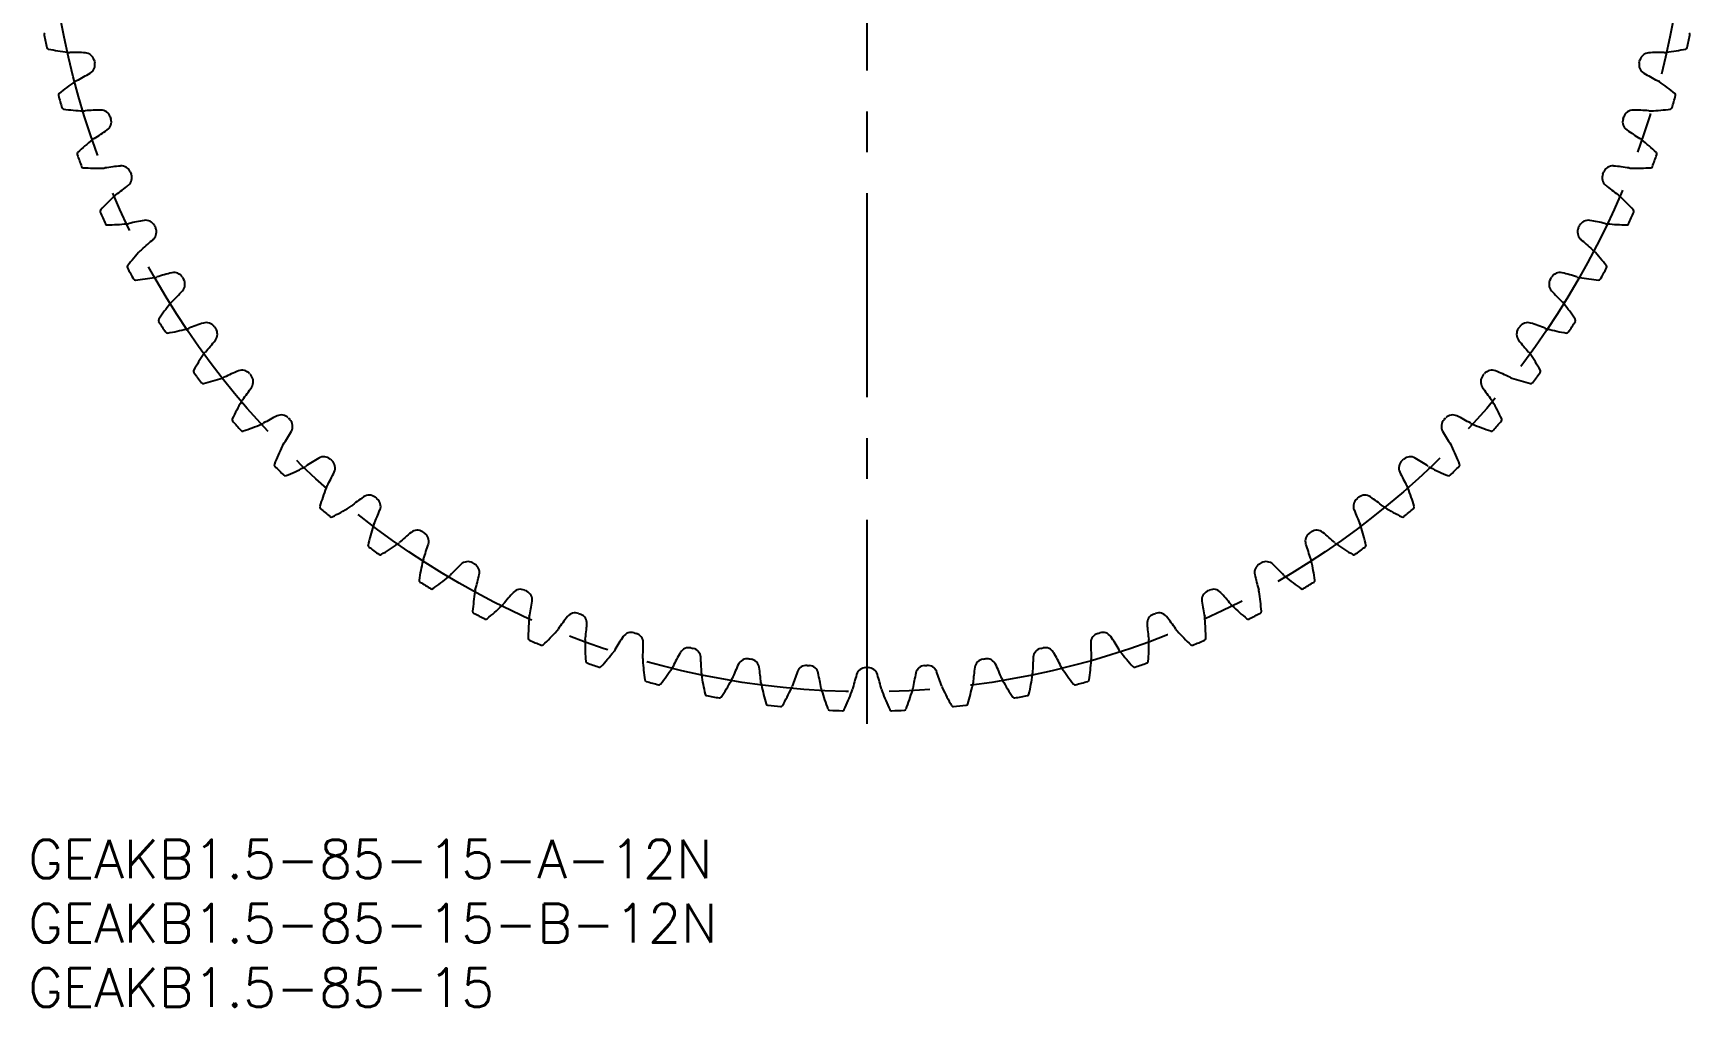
# Model space of a CAD drawing. Extents: x -1 to 213, y -13 to 154.
# Drawn here: x 0.4 to 129.3, y -13 to 62.7 of the extents above; entities that cross this region are included whole.
import ezdxf

# ---------------------------------------------------------------- set-up
doc = ezdxf.new("R2010")
doc.units = 0
doc.header["$LTSCALE"] = 0.5
doc.linetypes.add('CENTER', pattern=[50.8, 31.75, -6.35, 6.35, -6.35])
for name, color, linetype in [('MSM_CENTER', 1, 'CENTER'), ('MSM_CONTINUOUS', 7, 'CONTINUOUS'), ('MSM_PART_NUMBER', 7, 'CONTINUOUS')]:
    doc.layers.add(name, color=color, linetype=linetype)
doc.styles.get("Standard").update_dxf_attribs({"font": 'txt.shx', "height": 2, "bigfont": 'bigfont.shx'})

# ---------------------------------------------------------------- blocks, each defined once
blk = doc.blocks.new('*U3')
at = {"layer": 'MSM_PART_NUMBER'}
blk.add_text('GEAKB1.5-85-15-A-12N', height=3, dxfattribs=at).set_placement((0, -3))
blk = doc.blocks.new('*U4')
at = {"layer": 'MSM_PART_NUMBER'}
blk.add_text('GEAKB1.5-85-15-B-12N', height=3, dxfattribs=at).set_placement((0, -8))
blk = doc.blocks.new('*U5')
at = {"layer": 'MSM_PART_NUMBER'}
blk.add_text('GEAKB1.5-85-15', height=3, dxfattribs=at).set_placement((0, -13))

msp = doc.modelspace()

# ---------------------------------------------------------------- linework, layer by layer
at = {"layer": 'MSM_CENTER'}
msp.add_line((65.25, 9), (65.25, 141.5), dxfattribs=at)
msp.add_circle((65.25, 75.25), 63.75, dxfattribs=at)
at = {"layer": 'MSM_CONTINUOUS'}
for centre, radius, start, end in [((1.39, 62.59), 0.15, 124.6832, 191.2104), ((65.25, 75.25), 65.25, 191.2104, 192.0837), ((65.25, 75.25), 65.25, 347.9163, 348.7896), ((129.11, 62.59), 0.15, 348.7896, 55.3168), ((1.59, 61.62), 0.15, 192.0837, 258.6109), ((5.76, 82.31), 21.25, 258.6109, 262.7059), ((3.22, 62.46), 1.25, 262.7059, 270.4875), ((3.37, 42.33), 18.89, 86.7261, 90.412), ((4.4, 60.44), 0.75, 13.68, 86.7261), ((65.25, 75.25), 61.87, 193.68, 193.8494), ((65.25, 75.25), 61.87, 346.1506, 346.32), ((126.1, 60.44), 0.75, 93.2739, 166.3201), ((127.13, 42.33), 18.89, 89.588, 93.2739), ((127.28, 62.46), 1.25, 269.5125, 277.2941), ((124.74, 82.31), 21.25, 277.2941, 281.3891), ((128.91, 61.62), 0.15, 281.3891, 347.9163), ((-4.84, 75.84), 18.89, 297.1174, 300.8033), ((4.45, 60.26), 0.75, 300.8033, 13.8494), ((126.05, 60.26), 0.75, 166.1505, 239.1967), ((135.34, 75.84), 18.89, 239.1967, 242.8826), ((2.5, 57.91), 0.15, 128.9185, 195.4457), ((15.76, 41.5), 21.25, 124.8235, 128.9185), ((4.33, 57.92), 1.25, 117.0419, 124.8235), ((126.17, 57.92), 1.25, 55.1765, 62.9581), ((114.74, 41.5), 21.25, 51.0815, 55.1765), ((128, 57.91), 0.15, 344.5543, 51.0815), ((65.25, 75.25), 65.25, 195.4457, 196.319), ((2.77, 56.96), 0.15, 196.319, 262.8462), ((5.4, 77.89), 21.25, 262.8462, 266.9412), ((5.97, 37.85), 18.89, 90.9614, 94.6473), ((5.66, 55.99), 0.75, 17.9153, 90.9614), ((124.84, 55.99), 0.75, 89.0386, 162.0848), ((124.53, 37.85), 18.89, 85.3527, 89.0386), ((125.1, 77.89), 21.25, 273.0588, 277.1538), ((127.73, 56.96), 0.15, 277.1538, 343.681), ((65.25, 75.25), 65.25, 343.681, 344.5543), ((4.33, 57.92), 1.25, 266.9412, 274.7228), ((5.72, 55.81), 0.75, 305.0386, 18.0847), ((65.25, 75.25), 61.87, 197.9153, 198.0847), ((124.78, 55.81), 0.75, 161.9152, 234.9614), ((65.25, 75.25), 61.87, 341.9153, 342.0847), ((126.17, 57.92), 1.25, 265.2772, 273.0588), ((18.38, 37.93), 21.25, 129.0588, 133.1538), ((5.78, 53.47), 1.25, 121.2772, 129.0588), ((-4.7, 70.66), 18.89, 301.3527, 305.0386), ((135.2, 70.66), 18.89, 234.9614, 238.6473), ((124.72, 53.47), 1.25, 50.9412, 58.7228), ((112.12, 37.93), 21.25, 46.8462, 50.9412), ((3.95, 53.33), 0.15, 133.1538, 199.681), ((65.25, 75.25), 65.25, 199.681, 200.5543), ((65.25, 75.25), 65.25, 339.4457, 340.319), ((126.55, 53.33), 0.15, 340.319, 46.8462), ((4.29, 52.39), 0.15, 200.5543, 267.0815), ((5.37, 73.47), 21.25, 267.0815, 271.1765), ((5.78, 53.47), 1.25, 271.1765, 278.9581), ((8.89, 33.57), 18.89, 95.1967, 98.8826), ((7.25, 51.64), 0.75, 22.1506, 95.1967), ((7.32, 51.47), 0.75, 309.2739, 22.32), ((65.25, 75.25), 61.87, 202.1506, 202.32), ((123.18, 51.47), 0.75, 157.68, 230.7261), ((65.25, 75.25), 61.87, 337.68, 337.8494), ((123.25, 51.64), 0.75, 84.8033, 157.8494), ((121.61, 33.57), 18.89, 81.1174, 84.8033), ((124.72, 53.47), 1.25, 261.0419, 268.8235), ((125.13, 73.47), 21.25, 268.8235, 272.9185), ((126.21, 52.39), 0.15, 272.9185, 339.4457), ((-4.17, 65.51), 18.89, 305.588, 309.2739), ((134.67, 65.51), 18.89, 230.7261, 234.412), ((21.27, 34.57), 21.25, 133.2941, 137.3891), ((7.55, 49.13), 1.25, 125.5125, 133.2941), ((122.95, 49.13), 1.25, 46.7059, 54.4875), ((109.23, 34.57), 21.25, 42.6109, 46.7059), ((5.74, 48.86), 0.15, 137.3891, 203.9163), ((65.25, 75.25), 65.25, 203.9163, 204.7896), ((6.15, 47.95), 0.15, 204.7896, 271.3168), ((5.66, 69.05), 21.25, 271.3168, 275.4118), ((7.55, 49.13), 1.25, 275.4118, 283.1934), ((12.12, 29.52), 18.89, 99.432, 103.1179), ((9.15, 47.42), 0.75, 26.3859, 99.432), ((65.25, 75.25), 61.87, 206.3859, 206.5553), ((65.25, 75.25), 61.87, 333.4447, 333.6141), ((121.35, 47.42), 0.75, 80.568, 153.6141), ((118.38, 29.52), 18.89, 76.8821, 80.568), ((122.95, 49.13), 1.25, 256.8066, 264.5882), ((124.84, 69.05), 21.25, 264.5882, 268.6832), ((124.35, 47.95), 0.15, 268.6832, 335.2104), ((65.25, 75.25), 65.25, 335.2104, 336.0837), ((124.76, 48.86), 0.15, 336.0837, 42.6109), ((-3.26, 60.41), 18.89, 309.8233, 313.5092), ((9.23, 47.25), 0.75, 313.5092, 26.5553), ((121.27, 47.25), 0.75, 153.4447, 226.4908), ((133.76, 60.41), 18.89, 226.4908, 230.1767), ((24.39, 31.44), 21.25, 137.5294, 141.6244), ((9.64, 44.94), 1.25, 129.7478, 137.5294), ((120.86, 44.94), 1.25, 42.4706, 50.2522), ((106.11, 31.44), 21.25, 38.3756, 42.4706), ((7.85, 44.54), 0.15, 141.6244, 208.1516), ((65.25, 75.25), 65.25, 208.1516, 209.0249), ((15.64, 25.73), 18.89, 103.6673, 107.3532), ((11.36, 43.35), 0.75, 30.6212, 103.6673), ((119.14, 43.35), 0.75, 76.3327, 149.3788), ((114.86, 25.73), 18.89, 72.6468, 76.3327), ((65.25, 75.25), 65.25, 330.9751, 331.8484), ((122.65, 44.54), 0.15, 331.8484, 38.3756), ((8.33, 43.66), 0.15, 209.0249, 275.5521), ((6.28, 64.67), 21.25, 275.5521, 279.6471), ((9.64, 44.94), 1.25, 279.6471, 287.4287), ((-1.97, 55.39), 18.89, 314.0586, 317.7445), ((65.25, 75.25), 61.87, 210.6212, 210.7906), ((11.45, 43.19), 0.75, 317.7445, 30.7906), ((119.05, 43.19), 0.75, 149.2094, 222.2555), ((65.25, 75.25), 61.87, 329.2094, 329.3788), ((132.47, 55.39), 18.89, 222.2555, 225.9414), ((120.86, 44.94), 1.25, 252.5713, 260.3529), ((124.22, 64.67), 21.25, 260.3529, 264.4479), ((122.17, 43.66), 0.15, 264.4479, 330.9751), ((27.74, 28.54), 21.25, 141.7647, 145.8597), ((12.03, 40.92), 1.25, 133.9831, 141.7647), ((118.47, 40.92), 1.25, 38.2353, 46.0169), ((102.76, 28.54), 21.25, 34.1403, 38.2353), ((10.28, 40.38), 0.15, 145.8597, 212.3869), ((65.25, 75.25), 65.25, 212.3869, 213.2602), ((19.44, 22.2), 18.89, 107.9026, 111.5885), ((13.86, 39.46), 0.75, 34.8565, 107.9026), ((116.64, 39.46), 0.75, 72.0974, 145.1436), ((111.06, 22.2), 18.89, 68.4115, 72.0974), ((65.25, 75.25), 65.25, 326.7398, 327.6131), ((120.22, 40.38), 0.15, 327.6131, 34.1403), ((10.81, 39.55), 0.15, 213.2602, 279.7874), ((7.23, 60.34), 21.25, 279.7874, 283.8824), ((12.03, 40.92), 1.25, 283.8824, 291.664), ((-0.32, 50.48), 18.89, 318.2939, 321.9798), ((65.25, 75.25), 61.87, 214.8565, 215.0259), ((13.97, 39.31), 0.75, 321.9797, 35.0259), ((116.53, 39.31), 0.75, 144.9741, 218.0202), ((65.25, 75.25), 61.87, 324.9741, 325.1435), ((130.82, 50.48), 18.89, 218.0202, 221.7061), ((118.47, 40.92), 1.25, 248.336, 256.1176), ((123.27, 60.34), 21.25, 256.1176, 260.2126), ((119.69, 39.55), 0.15, 260.2126, 326.7398), ((31.29, 25.9), 21.25, 146, 150.095), ((14.71, 37.08), 1.25, 138.2183, 146), ((115.79, 37.08), 1.25, 34, 41.7817), ((99.21, 25.9), 21.25, 29.905, 34), ((13, 36.42), 0.15, 150.095, 216.6222), ((65.25, 75.25), 65.25, 216.6222, 217.4955), ((23.48, 18.96), 18.89, 112.1379, 115.8238), ((16.64, 35.76), 0.75, 39.0917, 112.1379), ((65.25, 75.25), 61.87, 219.0917, 219.2612), ((16.76, 35.62), 0.75, 326.215, 39.2612), ((113.74, 35.62), 0.75, 140.7388, 213.7849), ((65.25, 75.25), 61.87, 320.7388, 320.9083), ((113.86, 35.76), 0.75, 67.8621, 140.9083), ((107.02, 18.96), 18.89, 64.1762, 67.8621), ((65.25, 75.25), 65.25, 322.5045, 323.3778), ((117.5, 36.42), 0.15, 323.3778, 29.905), ((13.6, 35.62), 0.15, 217.4955, 284.0227), ((8.49, 56.09), 21.25, 284.0227, 288.1176), ((14.71, 37.08), 1.25, 288.1176, 295.8993), ((1.69, 45.7), 18.89, 322.5292, 326.2151), ((128.81, 45.7), 18.89, 213.7849, 217.4708), ((115.79, 37.08), 1.25, 244.1007, 251.8824), ((122.01, 56.09), 21.25, 251.8824, 255.9773), ((116.9, 35.62), 0.15, 255.9773, 322.5045), ((35.03, 23.52), 21.25, 150.2353, 154.3303), ((17.66, 33.45), 1.25, 142.4536, 150.2353), ((112.84, 33.45), 1.25, 29.7647, 37.5464), ((95.47, 23.52), 21.25, 25.6697, 29.7647), ((16.01, 32.66), 0.15, 154.3303, 220.8575), ((65.25, 75.25), 65.25, 220.8575, 221.7308), ((10.06, 51.96), 21.25, 288.2579, 292.3529), ((17.66, 33.45), 1.25, 292.3529, 300.1346), ((27.75, 16.03), 18.89, 116.3732, 120.0591), ((19.69, 32.28), 0.75, 43.327, 116.3732), ((65.25, 75.25), 61.87, 223.327, 223.4965), ((19.82, 32.14), 0.75, 330.4503, 43.4965), ((110.68, 32.14), 0.75, 136.5035, 209.5496), ((65.25, 75.25), 61.87, 316.5035, 316.673), ((110.81, 32.28), 0.75, 63.6268, 136.673), ((102.75, 16.03), 18.89, 59.9409, 63.6268), ((112.84, 33.45), 1.25, 239.8654, 247.6471), ((120.44, 51.96), 21.25, 247.6471, 251.7421), ((65.25, 75.25), 65.25, 318.2692, 319.1425), ((114.49, 32.66), 0.15, 319.1425, 25.6697), ((16.67, 31.92), 0.15, 221.7308, 288.2579), ((4.04, 41.09), 18.89, 326.7645, 330.4504), ((126.46, 41.09), 18.89, 209.5496, 213.2355), ((113.83, 31.92), 0.15, 251.7421, 318.2692), ((38.93, 21.43), 21.25, 154.4706, 158.5656), ((20.88, 30.05), 1.25, 146.6889, 154.4706), ((32.23, 13.42), 18.89, 120.6085, 124.2944), ((22.99, 29.03), 0.75, 47.5623, 120.6085), ((107.51, 29.03), 0.75, 59.3915, 132.4377), ((98.27, 13.42), 18.89, 55.7056, 59.3915), ((109.62, 30.05), 1.25, 25.5294, 33.3111), ((91.57, 21.43), 21.25, 21.4344, 25.5294), ((19.29, 29.14), 0.15, 158.5656, 225.0928), ((65.25, 75.25), 65.25, 225.0928, 225.9661), ((11.93, 47.94), 21.25, 292.4932, 296.5882), ((20.88, 30.05), 1.25, 296.5882, 304.3699), ((6.73, 36.66), 18.89, 330.9998, 334.6856), ((65.25, 75.25), 61.87, 227.5623, 227.7318), ((23.13, 28.91), 0.75, 334.6856, 47.7318), ((107.37, 28.91), 0.75, 132.2682, 205.3144), ((123.77, 36.66), 18.89, 205.3144, 209.0002), ((65.25, 75.25), 61.87, 312.2682, 312.4377), ((109.62, 30.05), 1.25, 235.6301, 243.4118), ((118.57, 47.94), 21.25, 243.4118, 247.5068), ((65.25, 75.25), 65.25, 314.0339, 314.9072), ((111.21, 29.14), 0.15, 314.9072, 21.4344), ((20, 28.45), 0.15, 225.9661, 292.4932), ((42.98, 19.64), 21.25, 158.7059, 162.8009), ((24.34, 26.9), 1.25, 150.9242, 158.7059), ((106.16, 26.9), 1.25, 21.2941, 29.0758), ((87.52, 19.64), 21.25, 17.1991, 21.2941), ((110.5, 28.45), 0.15, 247.5068, 314.0339), ((22.82, 25.87), 0.15, 162.8009, 229.3281), ((14.09, 44.08), 21.25, 296.7285, 300.8235), ((24.34, 26.9), 1.25, 300.8235, 308.6052), ((36.88, 11.15), 18.89, 124.8438, 128.5297), ((26.52, 26.04), 0.75, 51.7976, 124.8438), ((65.25, 75.25), 61.87, 231.7976, 231.9671), ((26.67, 25.92), 0.75, 338.9209, 51.9671), ((103.83, 25.92), 0.75, 128.0329, 201.0791), ((65.25, 75.25), 61.87, 308.0329, 308.2024), ((103.98, 26.04), 0.75, 55.1562, 128.2024), ((93.62, 11.15), 18.89, 51.4703, 55.1562), ((106.16, 26.9), 1.25, 231.3948, 239.1765), ((116.41, 44.08), 21.25, 239.1765, 243.2715), ((107.68, 25.87), 0.15, 310.6719, 17.1991), ((65.25, 75.25), 65.25, 229.3281, 230.2013), ((23.58, 25.23), 0.15, 230.2013, 296.7285), ((28.02, 24.01), 1.25, 155.1595, 162.9412), ((9.74, 32.45), 18.89, 335.235, 338.9209), ((120.76, 32.45), 18.89, 201.0791, 204.765), ((102.48, 24.01), 1.25, 17.0588, 24.8405), ((106.92, 25.23), 0.15, 243.2715, 309.7987), ((65.25, 75.25), 65.25, 309.7987, 310.6719), ((47.15, 18.14), 21.25, 162.9412, 167.0362), ((41.69, 9.23), 18.89, 129.0791, 132.765), ((30.26, 23.31), 0.75, 56.0329, 129.0791), ((65.25, 75.25), 61.87, 236.0329, 236.2024), ((30.41, 23.21), 0.75, 343.1562, 56.2024), ((100.09, 23.21), 0.75, 123.7976, 196.8438), ((65.25, 75.25), 61.87, 303.7976, 303.9671), ((100.24, 23.31), 0.75, 50.9209, 123.9671), ((88.81, 9.23), 18.89, 47.235, 50.9209), ((83.35, 18.14), 21.25, 12.9638, 17.0588), ((26.58, 22.88), 0.15, 167.0362, 233.5634), ((65.25, 75.25), 65.25, 233.5634, 234.4366), ((27.39, 22.29), 0.15, 234.4366, 300.9638), ((16.53, 40.39), 21.25, 300.9638, 305.0588), ((28.02, 24.01), 1.25, 305.0588, 312.8405), ((13.05, 28.46), 18.89, 339.4703, 343.1562), ((117.45, 28.46), 18.89, 196.8438, 200.5297), ((102.48, 24.01), 1.25, 227.1595, 234.9412), ((113.97, 40.39), 21.25, 234.9412, 239.0362), ((103.11, 22.29), 0.15, 239.0362, 305.5634), ((65.25, 75.25), 65.25, 305.5634, 306.4366), ((103.92, 22.88), 0.15, 306.4366, 12.9638), ((51.41, 16.96), 21.25, 167.1765, 171.2715), ((31.91, 21.4), 1.25, 159.3948, 167.1765), ((46.64, 7.67), 18.89, 133.3144, 137.0002), ((34.19, 20.87), 0.75, 60.2682, 133.3144), ((65.25, 75.25), 61.87, 240.2682, 240.4377), ((34.35, 20.78), 0.75, 347.3915, 60.4377), ((96.15, 20.78), 0.75, 119.5623, 192.6085), ((65.25, 75.25), 61.87, 299.5623, 299.7318), ((96.31, 20.87), 0.75, 46.6856, 119.7318), ((83.86, 7.67), 18.89, 42.9998, 46.6856), ((98.59, 21.4), 1.25, 12.8235, 20.6052), ((79.09, 16.96), 21.25, 8.7285, 12.8235), ((30.56, 20.16), 0.15, 171.2715, 237.7987), ((65.25, 75.25), 65.25, 237.7987, 238.6719), ((31.4, 19.64), 0.15, 238.6719, 305.1991), ((19.24, 36.88), 21.25, 305.1991, 309.2941), ((31.91, 21.4), 1.25, 309.2941, 317.0758), ((35.98, 19.09), 1.25, 163.6301, 171.4118), ((16.65, 24.74), 18.89, 343.7056, 347.3915), ((38.29, 18.72), 0.75, 64.5035, 137.5496), ((65.25, 75.25), 61.87, 244.5035, 244.673), ((65.25, 75.25), 61.87, 295.327, 295.4965), ((92.21, 18.72), 0.75, 42.4503, 115.4965), ((113.85, 24.74), 18.89, 192.6085, 196.2944), ((94.52, 19.09), 1.25, 8.5882, 16.3699), ((98.59, 21.4), 1.25, 222.9242, 230.7059), ((111.26, 36.88), 21.25, 230.7059, 234.8009), ((99.1, 19.64), 0.15, 234.8009, 301.3281), ((65.25, 75.25), 65.25, 301.3281, 302.2013), ((99.94, 20.16), 0.15, 302.2013, 8.7285), ((55.76, 16.1), 21.25, 171.4118, 175.5068), ((22.2, 33.59), 21.25, 309.4344, 313.5294), ((35.98, 19.09), 1.25, 313.5294, 321.3111), ((51.68, 6.48), 18.89, 137.5496, 141.2355), ((38.46, 18.64), 0.75, 351.6268, 64.673), ((20.51, 21.29), 18.89, 347.9409, 351.6268), ((92.04, 18.64), 0.75, 115.327, 188.3732), ((109.99, 21.29), 18.89, 188.3732, 192.0591), ((78.82, 6.48), 18.89, 38.7645, 42.4504), ((94.52, 19.09), 1.25, 218.6889, 226.4706), ((108.3, 33.59), 21.25, 226.4706, 230.5656), ((74.74, 16.1), 21.25, 4.4932, 8.5882), ((34.72, 17.75), 0.15, 175.5068, 242.0339), ((65.25, 75.25), 65.25, 242.0339, 242.9072), ((35.6, 17.29), 0.15, 242.9072, 309.4344), ((60.15, 15.56), 21.25, 175.6471, 179.7421), ((40.2, 17.08), 1.25, 167.8654, 175.6471), ((56.79, 5.67), 18.89, 141.7849, 145.4708), ((42.54, 16.89), 0.75, 68.7388, 141.7849), ((65.25, 75.25), 61.87, 248.7388, 248.9083), ((42.71, 16.82), 0.75, 355.8621, 68.9083), ((24.62, 18.13), 18.89, 352.1762, 355.8621), ((87.79, 16.82), 0.75, 111.0917, 184.1379), ((105.88, 18.13), 18.89, 184.1379, 187.8238), ((65.25, 75.25), 61.87, 291.0917, 291.2612), ((87.96, 16.89), 0.75, 38.215, 111.2612), ((73.71, 5.67), 18.89, 34.5292, 38.2151), ((90.3, 17.08), 1.25, 4.3529, 12.1346), ((70.35, 15.56), 21.25, 0.2579, 4.3529), ((94.9, 17.29), 0.15, 230.5656, 297.0928), ((65.25, 75.25), 65.25, 297.0928, 297.9661), ((95.78, 17.75), 0.15, 297.9661, 4.4932), ((39.05, 15.65), 0.15, 179.7421, 246.2692), ((65.25, 75.25), 65.25, 246.2692, 247.1425), ((25.39, 30.52), 21.25, 313.6697, 317.7647), ((40.2, 17.08), 1.25, 317.7647, 325.5464), ((44.57, 15.39), 1.25, 172.1007, 179.8824), ((61.95, 5.23), 18.89, 146.0202, 149.7061), ((46.91, 15.37), 0.75, 72.9741, 146.0202), ((65.25, 75.25), 61.87, 252.9741, 253.1435), ((47.09, 15.32), 0.75, 0.0974, 73.1435), ((83.41, 15.32), 0.75, 106.8564, 179.9026), ((65.25, 75.25), 61.87, 286.8565, 287.0259), ((83.59, 15.37), 0.75, 33.9797, 107.0259), ((68.55, 5.23), 18.89, 30.2939, 33.9798), ((85.93, 15.39), 1.25, 0.1176, 7.8993), ((90.3, 17.08), 1.25, 214.4536, 222.2353), ((105.11, 30.52), 21.25, 222.2353, 226.3303), ((65.25, 75.25), 65.25, 292.8575, 293.7308), ((91.45, 15.65), 0.15, 293.7308, 0.2579), ((39.96, 15.26), 0.15, 247.1425, 313.6697), ((64.57, 15.35), 21.25, 179.8824, 183.9773), ((28.8, 27.7), 21.25, 317.905, 322), ((44.57, 15.39), 1.25, 322, 329.7817), ((28.95, 15.28), 18.89, 356.4115, 0.0974), ((67.13, 5.18), 18.89, 150.2555, 153.9414), ((51.39, 14.18), 0.75, 77.2094, 150.2555), ((65.25, 75.25), 61.87, 257.2094, 257.3788), ((51.57, 14.14), 0.75, 4.3327, 77.3788), ((33.48, 12.77), 18.89, 0.6468, 4.3327), ((97.02, 12.77), 18.89, 175.6673, 179.3532), ((78.93, 14.14), 0.75, 102.6211, 175.6673), ((65.25, 75.25), 61.87, 282.6212, 282.7906), ((79.11, 14.18), 0.75, 29.7444, 102.7906), ((63.37, 5.18), 18.89, 26.0586, 29.7445), ((101.55, 15.28), 18.89, 179.9026, 183.5885), ((85.93, 15.39), 1.25, 210.2183, 218), ((101.7, 27.7), 21.25, 218, 222.095), ((65.93, 15.35), 21.25, 356.0227, 0.1176), ((90.54, 15.26), 0.15, 226.3303, 292.8575), ((43.52, 13.88), 0.15, 183.9773, 250.5045), ((65.25, 75.25), 65.25, 250.5045, 251.3778), ((44.46, 13.56), 0.15, 251.3778, 317.905), ((49.05, 14.02), 1.25, 176.336, 184.1176), ((69, 15.46), 21.25, 184.1176, 188.2126), ((32.42, 25.14), 21.25, 322.1403, 326.2353), ((49.05, 14.02), 1.25, 326.2353, 334.0169), ((53.61, 12.99), 1.25, 180.5713, 188.3529), ((72.3, 5.51), 18.89, 154.4908, 158.1767), ((55.93, 13.32), 0.75, 81.4447, 154.4908), ((65.25, 75.25), 61.87, 261.4447, 261.6141), ((56.12, 13.29), 0.75, 8.568, 81.6141), ((38.18, 10.59), 18.89, 4.8821, 8.568), ((77.44, 6.22), 18.89, 158.7261, 162.412), ((60.53, 12.8), 0.75, 85.68, 158.7261), ((65.25, 75.25), 61.87, 265.68, 265.8494), ((60.72, 12.79), 0.75, 12.8033, 85.8494), ((43.03, 8.77), 18.89, 9.1174, 12.8033), ((65.16, 12.63), 0.75, 89.9153, 162.9614), ((65.25, 75.25), 61.87, 269.9153, 270.0847), ((65.34, 12.63), 0.75, 17.0386, 90.0847), ((87.47, 8.77), 18.89, 167.1967, 170.8826), ((69.78, 12.79), 0.75, 94.1505, 167.1967), ((65.25, 75.25), 61.87, 274.1506, 274.32), ((69.97, 12.8), 0.75, 21.2739, 94.32), ((53.06, 6.22), 18.89, 17.588, 21.2739), ((92.32, 10.59), 18.89, 171.432, 175.1179), ((74.38, 13.29), 0.75, 98.3858, 171.432), ((65.25, 75.25), 61.87, 278.3859, 278.5553), ((74.57, 13.32), 0.75, 25.5092, 98.5553), ((58.2, 5.51), 18.89, 21.8233, 25.5092), ((76.89, 12.99), 1.25, 351.6471, 359.4287), ((81.45, 14.02), 1.25, 205.9831, 213.7647), ((98.08, 25.14), 21.25, 213.7647, 217.8597), ((61.5, 15.46), 21.25, 351.7874, 355.8824), ((81.45, 14.02), 1.25, 355.8824, 3.664), ((86.04, 13.56), 0.15, 222.095, 288.6222), ((65.25, 75.25), 65.25, 288.6222, 289.4955), ((86.98, 13.88), 0.15, 289.4955, 356.0226), ((48.12, 12.45), 0.15, 188.2126, 254.7398), ((65.25, 75.25), 65.25, 254.7398, 255.6131), ((49.07, 12.19), 0.15, 255.6131, 322.1403), ((73.4, 15.9), 21.25, 188.3529, 192.4479), ((36.21, 22.85), 21.25, 326.3756, 330.4706), ((53.61, 12.99), 1.25, 330.4706, 338.2522), ((58.24, 12.3), 1.25, 184.8066, 192.5882), ((77.77, 16.66), 21.25, 192.5882, 196.6832), ((40.16, 20.85), 21.25, 330.6109, 334.7059), ((58.24, 12.3), 1.25, 334.7059, 342.4875), ((62.91, 11.96), 1.25, 189.0419, 196.8235), ((62.91, 11.96), 1.25, 338.9412, 346.7228), ((82.5, 7.31), 18.89, 162.9614, 166.6473), ((48, 7.31), 18.89, 13.3527, 17.0386), ((67.59, 11.96), 1.25, 193.2772, 201.0588), ((67.59, 11.96), 1.25, 343.1765, 350.9581), ((72.26, 12.3), 1.25, 197.5125, 205.2941), ((90.34, 20.85), 21.25, 205.2941, 209.3891), ((52.73, 16.66), 21.25, 343.3168, 347.4118), ((72.26, 12.3), 1.25, 347.4118, 355.1934), ((76.89, 12.99), 1.25, 201.7478, 209.5294), ((94.29, 22.85), 21.25, 209.5294, 213.6244), ((57.1, 15.9), 21.25, 347.5521, 351.6471), ((81.43, 12.19), 0.15, 217.8597, 284.3869), ((65.25, 75.25), 65.25, 284.3869, 285.2602), ((82.38, 12.45), 0.15, 285.2602, 351.7873), ((52.8, 11.35), 0.15, 192.4479, 258.9751), ((65.25, 75.25), 65.25, 258.9751, 259.8484), ((53.78, 11.17), 0.15, 259.8484, 326.3756), ((57.55, 10.61), 0.15, 196.6832, 263.2104), ((65.25, 75.25), 65.25, 263.2104, 264.0837), ((58.54, 10.5), 0.15, 264.0837, 330.6109), ((82.06, 17.75), 21.25, 196.8235, 200.9185), ((44.24, 19.15), 21.25, 334.8462, 338.9412), ((86.26, 19.15), 21.25, 201.0588, 205.1538), ((48.44, 17.75), 21.25, 339.0815, 343.1765), ((71.96, 10.5), 0.15, 209.3891, 275.9163), ((65.25, 75.25), 65.25, 275.9163, 276.7896), ((72.95, 10.61), 0.15, 276.7896, 343.3168), ((76.72, 11.17), 0.15, 213.6244, 280.1516), ((65.25, 75.25), 65.25, 280.1516, 281.0249), ((77.7, 11.35), 0.15, 281.0249, 347.5521), ((62.35, 10.21), 0.15, 200.9185, 267.4457), ((65.25, 75.25), 65.25, 267.4457, 268.319), ((63.34, 10.18), 0.15, 268.319, 334.8462), ((67.16, 10.18), 0.15, 205.1538, 271.681), ((65.25, 75.25), 65.25, 271.681, 272.5543), ((68.15, 10.21), 0.15, 272.5543, 339.0815)]:
    msp.add_arc(centre, radius, start, end, dxfattribs=at)

# ---------------------------------------------------------------- block references
for name in ['*U3', '*U4', '*U5']:
    msp.add_blockref(name, (0, 0), dxfattribs=at)

doc.saveas('drawing.dxf')
